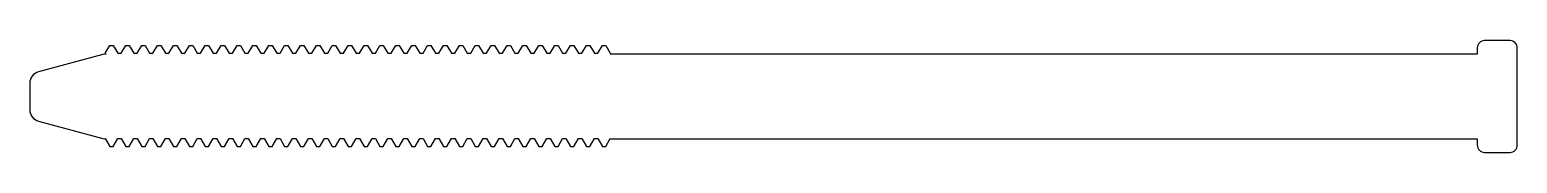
# Model space of a CAD drawing. Extents: x -141 to 231, y 164 to 192.
import ezdxf

# ---------------------------------------------------------------- set-up
doc = ezdxf.new("R2010")
doc.units = 0
doc.layers.add('Layer_1', color=7, linetype='CONTINUOUS')

msp = doc.modelspace()

# ---------------------------------------------------------------- linework, layer by layer
at = {"layer": 'Layer_1', "color": 7}
for p, q in [((-122.21808, 188.94105), (-121.06808, 190.92505)), ((-121.06808, 190.92505), (-120.23408, 190.92505)), ((-120.23408, 190.92505), (-119.08308, 188.94105)), ((-118.24908, 188.94105), (-117.09908, 190.92505)), ((-117.09908, 190.92505), (-116.26508, 190.92505)), ((-116.26508, 190.92505), (-115.11508, 188.94105)), ((-114.28108, 188.94105), (-113.13008, 190.92505)), ((-113.13008, 190.92505), (-112.29608, 190.92505)), ((-112.29608, 190.92505), (-111.14608, 188.94105)), ((-110.31208, 188.94105), (-109.16108, 190.92505)), ((-109.16108, 190.92505), (-108.32708, 190.92505)), ((-108.32708, 190.92505), (-107.17708, 188.94105)), ((-106.34308, 188.94105), (-105.19308, 190.92505)), ((-105.19308, 190.92505), (-104.35908, 190.92505)), ((-104.35908, 190.92505), (-103.20808, 188.94105)), ((-102.37408, 188.94105), (-101.22408, 190.92505)), ((-101.22408, 190.92505), (-100.39008, 190.92505)), ((-100.39008, 190.92505), (-99.240076, 188.94105)), ((-98.406076, 188.94105), (-97.255076, 190.92505)), ((-97.255076, 190.92505), (-96.421076, 190.92505)), ((-96.421076, 190.92505), (-95.271076, 188.94105)), ((-94.437076, 188.94105), (-93.286066, 190.92505)), ((-93.286066, 190.92505), (-92.452076, 190.92505)), ((-92.452076, 190.92505), (-91.302066, 188.94105)), ((-90.468076, 188.94105), (-89.318076, 190.92505)), ((-89.318076, 190.92505), (-88.484066, 190.92505)), ((-88.484066, 190.92505), (-87.333076, 188.94105)), ((-86.499076, 188.94105), (-85.349066, 190.92505)), ((-85.349066, 190.92505), (-84.515076, 190.92505)), ((-84.515076, 190.92505), (-83.365076, 188.94105)), ((-82.531066, 188.94105), (-81.380076, 190.92505)), ((-81.380076, 190.92505), (-80.546066, 190.92505)), ((-80.546066, 190.92505), (-79.396076, 188.94105)), ((-78.562076, 188.94105), (-77.411066, 190.92505)), ((-77.411066, 190.92505), (-76.577076, 190.92505)), ((-76.577076, 190.92505), (-75.427066, 188.94105)), ((-74.593066, 188.94105), (-73.443076, 190.92505)), ((-73.443076, 190.92505), (-72.609066, 190.92505)), ((-72.609066, 190.92505), (-71.458076, 188.94105)), ((-70.624076, 188.94105), (-69.474066, 190.92505)), ((-69.474066, 190.92505), (-68.640076, 190.92505)), ((-68.640076, 190.92505), (-67.490076, 188.94105)), ((-66.656066, 188.94105), (-65.505076, 190.92505)), ((-65.505076, 190.92505), (-64.671066, 190.92505)), ((-64.671066, 190.92505), (-63.521066, 188.94105)), ((-62.687076, 188.94105), (-61.536066, 190.92505)), ((-61.536066, 190.92505), (-60.702076, 190.92505)), ((-60.702076, 190.92505), (-59.552066, 188.94105)), ((-58.718066, 188.94105), (-57.568076, 190.92505)), ((-57.568076, 190.92505), (-56.734066, 190.92505)), ((-56.734066, 190.92505), (-55.583066, 188.94105)), ((-54.749076, 188.94105), (-53.599066, 190.92505)), ((-53.599066, 190.92505), (-52.765076, 190.92505)), ((-52.765076, 190.92505), (-51.615076, 188.94105)), ((-50.781066, 188.94105), (-49.630076, 190.92505)), ((-49.630076, 190.92505), (-48.796066, 190.92505)), ((-48.796066, 190.92505), (-47.646066, 188.94105)), ((-46.812076, 188.94105), (-45.661066, 190.92505)), ((-45.661066, 190.92505), (-44.827076, 190.92505)), ((-44.827076, 190.92505), (-43.677066, 188.94105)), ((-42.843066, 188.94105), (-41.693076, 190.92505)), ((-41.693076, 190.92505), (-40.859066, 190.92505)), ((-40.859066, 190.92505), (-39.708066, 188.94105)), ((-38.874076, 188.94105), (-37.724066, 190.92505)), ((-37.724066, 190.92505), (-36.890076, 190.92505)), ((-36.890076, 190.92505), (-35.740076, 188.94105)), ((-34.906066, 188.94105), (-33.755076, 190.92505)), ((-33.755076, 190.92505), (-32.921066, 190.92505)), ((-32.921066, 190.92505), (-31.771066, 188.94105)), ((-30.937076, 188.94105), (-29.786066, 190.92505)), ((-29.786066, 190.92505), (-28.952076, 190.92505)), ((-28.952076, 190.92505), (-27.802066, 188.94105)), ((-26.968066, 188.94105), (-25.818076, 190.92505)), ((-25.818076, 190.92505), (-24.984066, 190.92505)), ((-24.984066, 190.92505), (-23.833067, 188.94105)), ((-22.999077, 188.94105), (-21.84907, 190.92505)), ((-21.84907, 190.92505), (-21.01507, 190.92505)), ((-21.01507, 190.92505), (-19.86508, 188.94105)), ((-19.03107, 188.94105), (-17.88008, 190.92505)), ((-17.88008, 190.92505), (-17.04607, 190.92505)), ((-17.04607, 190.92505), (-15.89607, 188.94105)), ((-15.06208, 188.94105), (-13.91107, 190.92505)), ((-13.91107, 190.92505), (-13.07707, 190.92505)), ((-13.07707, 190.92505), (-11.92707, 188.94105)), ((-11.09307, 188.94105), (-9.94308, 190.92505)), ((-9.94308, 190.92505), (-9.10907, 190.92505)), ((-9.10907, 190.92505), (-7.95807, 188.94105)), ((-7.12408, 188.94105), (-5.97407, 190.92505)), ((-5.97407, 190.92505), (-5.14007, 190.92505)), ((-5.14007, 190.92505), (-3.99008, 188.94105)), ((-3.15607, 188.94105), (-2.00507, 190.92505)), ((-2.00507, 190.92505), (-1.17107, 190.92505)), ((-1.17107, 190.92505), (-0.02107, 188.94105)), ((0.81292, 188.94105), (1.96393, 190.92505)), ((1.96393, 190.92505), (2.79793, 190.92505)), ((2.79793, 190.92505), (3.94793, 188.94105)), ((220.5435, 190.32022), (220.5435, 188.72023)), ((228.74352, 192.12023), (222.34352, 192.12023)), ((230.54351, 165.92023), (230.54351, 190.32022)), ((-122.81939, 188.61799), (-138.87461, 184.31602)), ((-119.08308, 188.94105), (-118.24908, 188.94105)), ((-115.11508, 188.94105), (-114.28108, 188.94105)), ((-111.14608, 188.94105), (-110.31208, 188.94105)), ((-107.17708, 188.94105), (-106.34308, 188.94105)), ((-103.20808, 188.94105), (-102.37408, 188.94105)), ((-99.240076, 188.94105), (-98.406076, 188.94105)), ((-95.271076, 188.94105), (-94.437076, 188.94105)), ((-91.302066, 188.94105), (-90.468076, 188.94105)), ((-87.333076, 188.94105), (-86.499076, 188.94105)), ((-83.365076, 188.94105), (-82.531066, 188.94105)), ((-79.396076, 188.94105), (-78.562076, 188.94105)), ((-75.427066, 188.94105), (-74.593066, 188.94105)), ((-71.458076, 188.94105), (-70.624076, 188.94105)), ((-67.490076, 188.94105), (-66.656066, 188.94105)), ((-63.521066, 188.94105), (-62.687076, 188.94105)), ((-59.552066, 188.94105), (-58.718066, 188.94105)), ((-55.583066, 188.94105), (-54.749076, 188.94105)), ((-51.615076, 188.94105), (-50.781066, 188.94105)), ((-47.646066, 188.94105), (-46.812076, 188.94105)), ((-43.677066, 188.94105), (-42.843066, 188.94105)), ((-39.708066, 188.94105), (-38.874076, 188.94105)), ((-35.740076, 188.94105), (-34.906066, 188.94105)), ((-31.771066, 188.94105), (-30.937076, 188.94105)), ((-27.802066, 188.94105), (-26.968066, 188.94105)), ((-23.833067, 188.94105), (-22.999077, 188.94105)), ((-19.86508, 188.94105), (-19.03107, 188.94105)), ((-15.89607, 188.94105), (-15.06208, 188.94105)), ((-11.92707, 188.94105), (-11.09307, 188.94105)), ((-7.95807, 188.94105), (-7.12408, 188.94105)), ((-3.99008, 188.94105), (-3.15607, 188.94105)), ((-0.02107, 188.94105), (0.81292, 188.94105)), ((220.5435, 188.72023), (3.874256, 188.72023)), ((-141.09815, 181.41825), (-141.09815, 174.82221)), ((-138.87461, 171.92442), (-122.81939, 167.62245)), ((-122.21808, 167.62245), (-121.06808, 165.63845)), ((-120.23408, 165.63845), (-119.08308, 167.62245)), ((-119.08308, 167.62245), (-118.24908, 167.62245)), ((-118.24908, 167.62245), (-117.09908, 165.63845)), ((-116.26508, 165.63845), (-115.11508, 167.62245)), ((-115.11508, 167.62245), (-114.28108, 167.62245)), ((-114.28108, 167.62245), (-113.13008, 165.63845)), ((-112.29608, 165.63845), (-111.14608, 167.62245)), ((-111.14608, 167.62245), (-110.31208, 167.62245)), ((-110.31208, 167.62245), (-109.16108, 165.63845)), ((-108.32708, 165.63845), (-107.17708, 167.62245)), ((-107.17708, 167.62245), (-106.34308, 167.62245)), ((-106.34308, 167.62245), (-105.19308, 165.63845)), ((-104.35908, 165.63845), (-103.20808, 167.62245)), ((-103.20808, 167.62245), (-102.37408, 167.62245)), ((-102.37408, 167.62245), (-101.22408, 165.63845)), ((-100.39008, 165.63845), (-99.24008, 167.62245)), ((-99.24008, 167.62245), (-98.40608, 167.62245)), ((-98.40608, 167.62245), (-97.25508, 165.63845)), ((-96.42108, 165.63845), (-95.27108, 167.62245)), ((-95.27108, 167.62245), (-94.43708, 167.62245)), ((-94.43708, 167.62245), (-93.28608, 165.63845)), ((-92.45208, 165.63845), (-91.30208, 167.62245)), ((-91.30208, 167.62245), (-90.46808, 167.62245)), ((-90.46808, 167.62245), (-89.31808, 165.63845)), ((-88.48408, 165.63845), (-87.33308, 167.62245)), ((-87.33308, 167.62245), (-86.49908, 167.62245)), ((-86.49908, 167.62245), (-85.34908, 165.63845)), ((-84.51508, 165.63845), (-83.36508, 167.62245)), ((-83.36508, 167.62245), (-82.53108, 167.62245)), ((-82.53108, 167.62245), (-81.38008, 165.63845)), ((-80.54608, 165.63845), (-79.39608, 167.62245)), ((-79.39608, 167.62245), (-78.56208, 167.62245)), ((-78.56208, 167.62245), (-77.41108, 165.63845)), ((-76.57708, 165.63845), (-75.42708, 167.62245)), ((-75.42708, 167.62245), (-74.59308, 167.62245)), ((-74.59308, 167.62245), (-73.44308, 165.63845)), ((-72.60908, 165.63845), (-71.45808, 167.62245)), ((-71.45808, 167.62245), (-70.62408, 167.62245)), ((-70.62408, 167.62245), (-69.47408, 165.63845)), ((-68.64008, 165.63845), (-67.49008, 167.62245)), ((-67.49008, 167.62245), (-66.65608, 167.62245)), ((-66.65608, 167.62245), (-65.50508, 165.63845)), ((-64.67108, 165.63845), (-63.52108, 167.62245)), ((-63.52108, 167.62245), (-62.68708, 167.62245)), ((-62.68708, 167.62245), (-61.53608, 165.63845)), ((-60.70208, 165.63845), (-59.55208, 167.62245)), ((-59.55208, 167.62245), (-58.71808, 167.62245)), ((-58.71808, 167.62245), (-57.56808, 165.63845)), ((-56.73408, 165.63845), (-55.58308, 167.62245)), ((-55.58308, 167.62245), (-54.74908, 167.62245)), ((-54.74908, 167.62245), (-53.59908, 165.63845)), ((-52.76508, 165.63845), (-51.61508, 167.62245)), ((-51.61508, 167.62245), (-50.78108, 167.62245)), ((-50.78108, 167.62245), (-49.63008, 165.63845)), ((-48.79608, 165.63845), (-47.64608, 167.62245)), ((-47.64608, 167.62245), (-46.81208, 167.62245)), ((-46.81208, 167.62245), (-45.66108, 165.63845)), ((-44.82708, 165.63845), (-43.67708, 167.62245)), ((-43.67708, 167.62245), (-42.84308, 167.62245)), ((-42.84308, 167.62245), (-41.69308, 165.63845)), ((-40.85908, 165.63845), (-39.70808, 167.62245)), ((-39.70808, 167.62245), (-38.87408, 167.62245)), ((-38.87408, 167.62245), (-37.72408, 165.63845)), ((-36.89008, 165.63845), (-35.74008, 167.62245)), ((-35.74008, 167.62245), (-34.90608, 167.62245)), ((-34.90608, 167.62245), (-33.75508, 165.63845)), ((-32.92108, 165.63845), (-31.77108, 167.62245)), ((-31.77108, 167.62245), (-30.93708, 167.62245)), ((-30.93708, 167.62245), (-29.78608, 165.63845)), ((-28.95208, 165.63845), (-27.80208, 167.62245)), ((-27.80208, 167.62245), (-26.96808, 167.62245)), ((-26.96808, 167.62245), (-25.81808, 165.63845)), ((-24.98408, 165.63845), (-23.83308, 167.62245)), ((-23.83308, 167.62245), (-22.99908, 167.62245)), ((-22.99908, 167.62245), (-21.84908, 165.63845)), ((-21.01508, 165.63845), (-19.86508, 167.62245)), ((-19.86508, 167.62245), (-19.03108, 167.62245)), ((-19.03108, 167.62245), (-17.88008, 165.63845)), ((-17.04608, 165.63845), (-15.89608, 167.62245)), ((-15.89608, 167.62245), (-15.06208, 167.62245)), ((-15.06208, 167.62245), (-13.91108, 165.63845)), ((-13.07708, 165.63845), (-11.92708, 167.62245)), ((-11.92708, 167.62245), (-11.09308, 167.62245)), ((-11.09308, 167.62245), (-9.94308, 165.63845)), ((-9.10908, 165.63845), (-7.95808, 167.62245)), ((-7.95808, 167.62245), (-7.12408, 167.62245)), ((-7.12408, 167.62245), (-5.97408, 165.63845)), ((-5.14008, 165.63845), (-3.99008, 167.62245)), ((-3.99008, 167.62245), (-3.15608, 167.62245)), ((-3.15608, 167.62245), (-2.00508, 165.63845)), ((-1.17108, 165.63845), (-0.02108, 167.62245)), ((-0.02108, 167.62245), (0.81292, 167.62245)), ((0.81292, 167.62245), (1.96392, 165.63845)), ((2.79792, 165.63845), (3.94792, 167.62245)), ((3.836458, 167.52021), (220.5435, 167.52021)), ((220.5435, 167.52021), (220.5435, 165.92023)), ((-121.06808, 165.63845), (-120.23408, 165.63845)), ((-117.09908, 165.63845), (-116.26508, 165.63845)), ((-113.13008, 165.63845), (-112.29608, 165.63845)), ((-109.16108, 165.63845), (-108.32708, 165.63845)), ((-105.19308, 165.63845), (-104.35908, 165.63845)), ((-101.22408, 165.63845), (-100.39008, 165.63845)), ((-97.25508, 165.63845), (-96.42108, 165.63845)), ((-93.28608, 165.63845), (-92.45208, 165.63845)), ((-89.31808, 165.63845), (-88.48408, 165.63845)), ((-85.34908, 165.63845), (-84.51508, 165.63845)), ((-81.38008, 165.63845), (-80.54608, 165.63845)), ((-77.41108, 165.63845), (-76.57708, 165.63845)), ((-73.44308, 165.63845), (-72.60908, 165.63845)), ((-69.47408, 165.63845), (-68.64008, 165.63845)), ((-65.50508, 165.63845), (-64.67108, 165.63845)), ((-61.53608, 165.63845), (-60.70208, 165.63845)), ((-57.56808, 165.63845), (-56.73408, 165.63845)), ((-53.59908, 165.63845), (-52.76508, 165.63845)), ((-49.63008, 165.63845), (-48.79608, 165.63845)), ((-45.66108, 165.63845), (-44.82708, 165.63845)), ((-41.69308, 165.63845), (-40.85908, 165.63845)), ((-37.72408, 165.63845), (-36.89008, 165.63845)), ((-33.75508, 165.63845), (-32.92108, 165.63845)), ((-29.78608, 165.63845), (-28.95208, 165.63845)), ((-25.81808, 165.63845), (-24.98408, 165.63845)), ((-21.84908, 165.63845), (-21.01508, 165.63845)), ((-17.88008, 165.63845), (-17.04608, 165.63845)), ((-13.91108, 165.63845), (-13.07708, 165.63845)), ((-9.94308, 165.63845), (-9.10908, 165.63845)), ((-5.97408, 165.63845), (-5.14008, 165.63845)), ((-2.00508, 165.63845), (-1.17108, 165.63845)), ((1.96392, 165.63845), (2.79792, 165.63845)), ((222.34352, 164.12021), (228.74352, 164.12021))]:
    msp.add_line(p, q, dxfattribs=at)
for points in [[(221.070711, 191.593026), (220.733141, 191.255458), (220.543497, 190.797615), (220.5435, 190.32022)], [(222.34352, 192.12023), (221.866125, 192.120235), (221.408281, 191.930594), (221.070711, 191.593026)], [(230.54351, 190.32022), (230.543515, 191.314333), (229.737633, 192.120224), (228.74352, 192.12023)], [(-122.04294, 188.72023), (-122.305112, 188.720224), (-122.566153, 188.685851), (-122.81939, 188.61799)], [(-138.87461, 184.31602), (-140.186157, 183.964591), (-141.098147, 182.776063), (-141.09815, 181.41825)], [(-141.09815, 174.82218), (-141.098142, 173.46437), (-140.186153, 172.275848), (-138.87461, 171.92442)], [(-122.81939, 167.62245), (-122.566153, 167.554589), (-122.305112, 167.520216), (-122.04294, 167.52021)], [(220.5435, 165.92023), (220.543495, 165.442833), (220.733137, 164.984988), (221.070708, 164.647418)], [(221.070708, 164.647418), (221.408278, 164.309847), (221.866123, 164.120205), (222.34352, 164.12021)], [(228.74352, 164.12021), (229.220911, 164.120213), (229.678749, 164.309859), (230.016313, 164.647428)], [(230.016313, 164.647428), (230.353877, 164.984998), (230.543515, 165.442839), (230.54351, 165.92023)]]:
    msp.add_open_spline(points, degree=3, dxfattribs=at)

doc.saveas('drawing.dxf')
